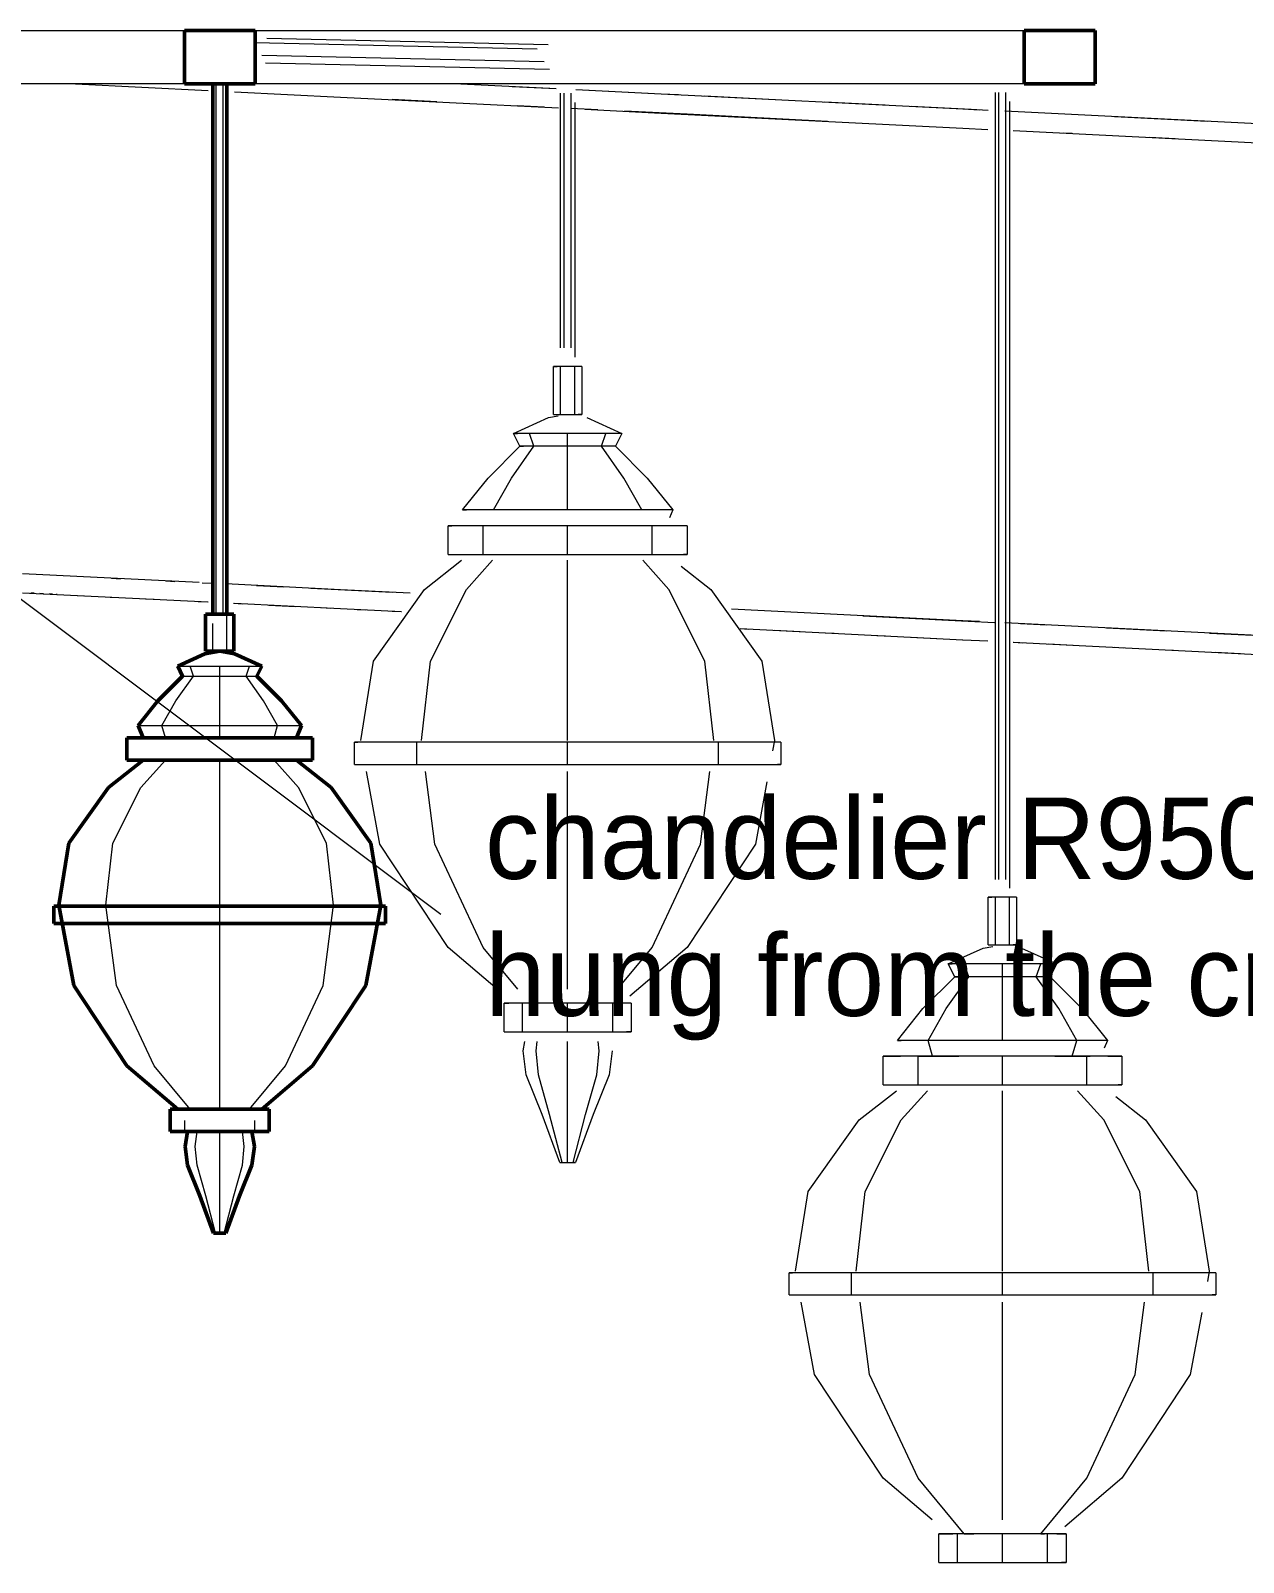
# Model space of a CAD drawing. Header units: metres. Extents: x 10 to 831, y 10 to 584.
# Drawn here: x 204.72 to 232.16, y 237.34 to 271.99 of the extents above; entities that cross this region are included whole.
import ezdxf

# ---------------------------------------------------------------- set-up
doc = ezdxf.new("R2010")
doc.units = ezdxf.units.M
for name, color, linetype, lineweight in [('CUT', 7, 'Continuous', 50), ('TXT', 7, 'Continuous', 18), ('VIS', 8, 'Continuous', 13)]:
    doc.layers.add(name, color=color, linetype=linetype, lineweight=lineweight)

msp = doc.modelspace()

# ---------------------------------------------------------------- linework, layer by layer
at = {"layer": 'CUT'}
for p, q in [((208.2, 270.7868), (208.2, 271.9868)), ((208.2, 271.9868), (209.8, 271.9868)), ((209.8, 271.9868), (209.8, 270.7868)), ((227.2, 270.7868), (227.2, 271.9868)), ((227.2, 271.9868), (228.8, 271.9868)), ((228.8, 271.9868), (228.8, 270.7868)), ((209.8, 270.7868), (208.2, 270.7868)), ((208.84, 258.7868), (208.84, 270.7868)), ((208.84, 270.7868), (209, 270.7868)), ((209, 270.7868), (209.08, 270.7868)), ((209.08, 270.7868), (209.16, 270.7868)), ((209.16, 270.7868), (209.16, 258.7868)), ((228.8, 270.7868), (227.2, 270.7868)), ((208.68, 257.9468), (208.68, 258.7868)), ((208.68, 258.7868), (209, 258.7868)), ((208.92, 258.7868), (208.84, 258.7868)), ((209, 258.7868), (208.92, 258.7868)), ((209.16, 258.7868), (209, 258.7868)), ((209, 258.7868), (209.16, 258.7868)), ((209.16, 258.7868), (209.32, 258.7868)), ((209.32, 258.7868), (209.32, 257.9468)), ((208.664, 257.8908), (208.048, 257.6108)), ((209, 257.9468), (208.664, 257.8908)), ((208.84, 257.9468), (208.68, 257.9468)), ((209, 257.9468), (208.84, 257.9468)), ((209.32, 257.9468), (209, 257.9468)), ((209.336, 257.8908), (209, 257.9468)), ((209.952, 257.6108), (209.336, 257.8908)), ((208.048, 257.6108), (208.16, 257.3868)), ((209.84, 257.3868), (209.952, 257.6108)), ((208.16, 257.3868), (207.6, 256.8268)), ((210.4, 256.8268), (209.84, 257.3868)), ((207.6, 256.8268), (207.152, 256.2668)), ((210.848, 256.2668), (210.4, 256.8268)), ((207.152, 256.2668), (207.264, 255.9868)), ((210.736, 255.9868), (210.848, 256.2668)), ((209, 255.9868), (206.9, 255.9868)), ((206.9, 255.9868), (206.9, 255.4828)), ((207.264, 255.9868), (209, 255.9868)), ((209, 255.9868), (210.736, 255.9868)), ((211.1, 255.9868), (209, 255.9868)), ((211.1, 255.4828), (211.1, 255.9868)), ((207.264, 255.4828), (206.48, 254.8668)), ((206.9, 255.4828), (209, 255.4828)), ((209, 255.4828), (207.264, 255.4828)), ((209, 255.4828), (211.1, 255.4828)), ((210.736, 255.4828), (209, 255.4828)), ((211.52, 254.8668), (210.736, 255.4828)), ((206.48, 254.8668), (205.584, 253.6068)), ((212.416, 253.6068), (211.52, 254.8668)), ((205.584, 253.6068), (205.36, 252.2068)), ((212.64, 252.2068), (212.416, 253.6068)), ((209, 252.1788), (205.248, 252.1788)), ((205.248, 252.1788), (205.248, 251.7868)), ((205.36, 252.2068), (205.696, 250.3868)), ((212.752, 252.1788), (209, 252.1788)), ((212.304, 250.3868), (212.64, 252.2068)), ((212.752, 251.7868), (212.752, 252.1788)), ((205.248, 251.7868), (209, 251.7868)), ((209, 251.7868), (212.752, 251.7868)), ((205.696, 250.3868), (206.9, 248.5668)), ((211.1, 248.5668), (212.304, 250.3868)), ((206.9, 248.5668), (208.048, 247.5868)), ((209.952, 247.5868), (211.1, 248.5668)), ((209, 247.5868), (207.88, 247.5868)), ((207.88, 247.5868), (207.88, 247.0828)), ((208.048, 247.5868), (209, 247.5868)), ((209, 247.5868), (209.952, 247.5868)), ((210.12, 247.5868), (209, 247.5868)), ((210.12, 247.0828), (210.12, 247.5868)), ((207.88, 247.0828), (209, 247.0828)), ((208.272, 247.0828), (208.216, 246.7468)), ((209, 247.0828), (208.272, 247.0828)), ((209, 247.0828), (210.12, 247.0828)), ((209.728, 247.0828), (209, 247.0828)), ((209.784, 246.7468), (209.728, 247.0828)), ((208.216, 246.7468), (208.272, 246.3268)), ((209.728, 246.3268), (209.784, 246.7468)), ((208.272, 246.3268), (208.552, 245.6268)), ((209.448, 245.6268), (209.728, 246.3268)), ((208.552, 245.6268), (208.86, 244.7868)), ((209.14, 244.7868), (209.448, 245.6268)), ((208.86, 244.7868), (209, 244.7868)), ((209, 244.7868), (209.14, 244.7868))]:
    msp.add_line(p, q, dxfattribs=at)
at = {"layer": 'TXT'}
msp.add_line((190, 270), (214, 252), dxfattribs=at)
at = {"layer": 'VIS'}
for p, q in [((202.8564, 271.9868), (204.848, 271.9868)), ((204.0008, 271.9868), (205.3056, 271.9868)), ((204.0688, 271.9868), (205.1328, 271.9868)), ((204.236, 271.9868), (207.536, 271.9868)), ((204.848, 271.9868), (208.29, 271.9868)), ((205.1328, 271.9868), (206.0508, 271.9868)), ((205.3056, 271.9868), (206.4632, 271.9868)), ((206.0508, 271.9868), (206.8148, 271.9868)), ((206.4632, 271.9868), (207.462, 271.9868)), ((206.8148, 271.9868), (207.4164, 271.9868)), ((207.4164, 271.9868), (207.8504, 271.9868)), ((207.462, 271.9868), (208.2928, 271.9868)), ((207.536, 271.9868), (210.6672, 271.9868)), ((207.8504, 271.9868), (208.1124, 271.9868)), ((208.1124, 271.9868), (208.2, 271.9868)), ((208.2, 271.9868), (209.8, 271.9868)), ((208.2, 270.7868), (208.2, 271.9868)), ((208.29, 271.9868), (211.556, 271.9868)), ((208.2928, 271.9868), (208.9476, 271.9868)), ((208.9476, 271.9868), (209.4196, 271.9868)), ((209.4196, 271.9868), (209.7048, 271.9868)), ((209.7048, 271.9868), (209.8, 271.9868)), ((216.1804, 271.5688), (209.7868, 271.7116)), ((209.8, 271.9868), (209.8, 270.7868)), ((210.0656, 271.8172), (216.4296, 271.6748)), ((210.6672, 271.9868), (213.5996, 271.9868)), ((211.556, 271.9868), (213.4252, 271.9868)), ((213.5996, 271.9868), (216.3044, 271.9868)), ((213.9348, 271.9868), (214.6144, 271.9868)), ((214.6144, 271.9868), (216.0252, 271.9868)), ((216.3044, 271.9868), (218.756, 271.9868)), ((216.4952, 271.9868), (217.4356, 271.9868)), ((217.4356, 271.9868), (218.43, 271.9868)), ((218.756, 271.9868), (220.9308, 271.9868)), ((218.8564, 271.9868), (219.9928, 271.9868)), ((219.9928, 271.9868), (220.6228, 271.9868)), ((220.9308, 271.9868), (222.8076, 271.9868)), ((221.0008, 271.9868), (222.2612, 271.9868)), ((222.2612, 271.9868), (224.2184, 271.9868)), ((222.8076, 271.9868), (224.3684, 271.9868)), ((224.2184, 271.9868), (225.8464, 271.9868)), ((224.3684, 271.9868), (225.598, 271.9868)), ((225.598, 271.9868), (226.4852, 271.9868)), ((225.8464, 271.9868), (227.1292, 271.9868)), ((226.4852, 271.9868), (227.0208, 271.9868)), ((227.0208, 271.9868), (227.2, 271.9868)), ((227.1292, 271.9868), (228.0544, 271.9868)), ((227.2, 271.9868), (228.8, 271.9868)), ((227.2, 270.7868), (227.2, 271.9868)), ((228.0544, 271.9868), (228.6132, 271.9868)), ((228.6132, 271.9868), (228.8, 271.9868)), ((228.8, 271.9868), (228.8, 270.7868)), ((209.9512, 271.4296), (216.3392, 271.2868)), ((210.0316, 271.2612), (216.4576, 271.1176)), ((205.1328, 270.7868), (204.0688, 270.7868)), ((206.0508, 270.7868), (205.1328, 270.7868)), ((205.7392, 270.7852), (208.7364, 270.6352)), ((206.8148, 270.7868), (206.0508, 270.7868)), ((207.4164, 270.7868), (206.8148, 270.7868)), ((207.8504, 270.7868), (207.4164, 270.7868)), ((208.1124, 270.7868), (207.8504, 270.7868)), ((208.2, 270.7868), (208.1124, 270.7868)), ((209.8, 270.7868), (208.2, 270.7868)), ((208.2928, 270.7868), (208.8656, 270.7868)), ((208.84, 258.7868), (208.84, 270.7868)), ((208.84, 270.7868), (208.92, 270.7868)), ((208.84, 270.7868), (209, 270.7868)), ((208.92, 258.7868), (208.92, 270.7868)), ((208.92, 270.7868), (209.08, 270.7868)), ((209.08, 270.7868), (209, 270.7868)), ((209.08, 258.7868), (209.08, 270.7868)), ((209.08, 270.7868), (209.16, 270.7868)), ((209.16, 270.7868), (209.08, 270.7868)), ((209.16, 270.7868), (209.16, 258.7868)), ((209.1836, 270.7868), (209.4196, 270.7868)), ((209.3356, 270.6052), (211.7332, 270.4852)), ((209.4196, 270.7868), (209.7048, 270.7868)), ((209.7048, 270.7868), (209.8, 270.7868)), ((210.6672, 270.7868), (209.7976, 270.7868)), ((213.5996, 270.7868), (210.6672, 270.7868)), ((216.3044, 270.7868), (213.5996, 270.7868)), ((216.466, 270.6768), (214.2968, 270.7852)), ((216.6084, 270.6696), (215.6172, 270.7192)), ((218.756, 270.7868), (216.3044, 270.7868)), ((218.8324, 270.5584), (217.0576, 270.6472)), ((218.9876, 270.5508), (217.2032, 270.64)), ((220.9308, 270.7868), (218.756, 270.7868)), ((222.8076, 270.7868), (220.9308, 270.7868)), ((224.3684, 270.7868), (222.8076, 270.7868)), ((225.598, 270.7868), (224.3684, 270.7868)), ((226.4852, 270.7868), (225.598, 270.7868)), ((227.0208, 270.7868), (226.4852, 270.7868)), ((227.2, 270.7868), (227.0208, 270.7868)), ((228.8, 270.7868), (227.2, 270.7868)), ((227.232, 270.7868), (228.0544, 270.7868)), ((228.0544, 270.7868), (228.6132, 270.7868)), ((228.6132, 270.7868), (228.8, 270.7868)), ((211.7332, 270.4852), (216.6632, 270.2388)), ((213.9084, 270.3764), (212.8972, 270.4272)), ((216.3356, 270.2552), (215.7288, 270.2856)), ((216.71, 264.8136), (216.71, 270.5736)), ((216.79, 264.8136), (216.79, 270.5736)), ((216.95, 264.8136), (216.95, 270.5736)), ((217.03, 270.36), (217.03, 264.6)), ((225.8084, 270.2096), (218.8324, 270.5584)), ((219.3772, 270.5312), (218.9876, 270.5508)), ((221.7152, 270.4144), (219.962, 270.502)), ((224.0532, 270.2972), (222.6892, 270.3656)), ((226.0012, 270.2), (224.6376, 270.268)), ((226.5452, 252.7868), (226.5452, 270.5868)), ((226.6252, 252.7868), (226.6252, 270.5868)), ((226.7852, 252.7868), (226.7852, 270.5868)), ((226.8652, 270.3868), (226.8652, 252.5868)), ((217.5492, 270.1944), (216.9424, 270.2248)), ((217.2548, 270.2092), (218.8324, 270.1304)), ((219.5716, 270.0936), (218.156, 270.1644)), ((218.4296, 270.1504), (218.6324, 270.1404)), ((218.8104, 270.1316), (219.0072, 270.1216)), ((218.8324, 270.1304), (225.8084, 269.7816)), ((222.7516, 269.9344), (219.5716, 270.0936)), ((219.5976, 270.092), (219.7948, 270.0824)), ((220.3852, 270.0528), (220.5788, 270.0432)), ((220.4432, 270.05), (220.6424, 270.04)), ((222.0372, 269.97), (222.2364, 269.96)), ((226.1872, 270.1908), (225.8084, 270.2096)), ((226.3824, 270.1808), (226.0012, 270.2)), ((232.6308, 269.8684), (226.756, 270.1624)), ((231.3364, 269.9332), (229.2404, 270.038)), ((225.8084, 269.7816), (226.3768, 269.7532)), ((226.9456, 269.7248), (232.6308, 269.4404)), ((228.2812, 269.658), (228.0872, 269.6676)), ((230.614, 269.5412), (230.0308, 269.5704)), ((216.55, 263.3068), (216.55, 264.3868)), ((216.55, 264.3868), (216.63, 264.3868)), ((216.71, 264.3868), (216.55, 264.3868)), ((216.71, 263.3068), (216.71, 264.3868)), ((217.03, 264.3868), (216.71, 264.3868)), ((217.03, 263.3068), (217.03, 264.3868)), ((217.19, 264.3868), (217.03, 264.3868)), ((217.19, 264.3868), (217.19, 263.3068)), ((215.646, 262.8748), (216.438, 263.2348)), ((216.438, 263.2348), (216.654, 263.2708)), ((216.55, 263.3068), (216.71, 263.3068)), ((216.71, 263.3068), (217.03, 263.3068)), ((217.03, 263.3068), (217.19, 263.3068)), ((217.19, 263.3068), (217.11, 263.3068)), ((217.302, 263.2348), (218.094, 262.8748)), ((215.79, 262.5868), (215.646, 262.8748)), ((215.646, 262.8748), (215.7356, 262.8748)), ((216.0044, 262.8748), (215.646, 262.8748)), ((216.1064, 262.5868), (216.0044, 262.8748)), ((216.87, 262.8748), (216.0044, 262.8748)), ((216.87, 262.5868), (216.87, 262.8748)), ((217.7356, 262.8748), (216.87, 262.8748)), ((217.6336, 262.5868), (217.7356, 262.8748)), ((218.094, 262.8748), (217.7356, 262.8748)), ((218.094, 262.8748), (217.95, 262.5868)), ((215.07, 261.8668), (215.79, 262.5868)), ((215.5972, 261.8668), (216.1064, 262.5868)), ((215.79, 262.5868), (215.8692, 262.5868)), ((216.1064, 262.5868), (215.79, 262.5868)), ((216.87, 262.5868), (216.1064, 262.5868)), ((216.87, 261.8668), (216.87, 262.5868)), ((217.6336, 262.5868), (216.87, 262.5868)), ((218.1428, 261.8668), (217.6336, 262.5868)), ((217.95, 262.5868), (217.6336, 262.5868)), ((217.95, 262.5868), (218.67, 261.8668)), ((214.494, 261.1468), (215.07, 261.8668)), ((215.19, 261.1468), (215.5972, 261.8668)), ((216.87, 261.1468), (216.87, 261.8668)), ((218.55, 261.1468), (218.1428, 261.8668)), ((218.67, 261.8668), (219.246, 261.1468)), ((214.494, 261.1468), (214.5812, 261.1468)), ((215.19, 261.1468), (214.494, 261.1468)), ((216.87, 261.1468), (215.19, 261.1468)), ((218.55, 261.1468), (216.87, 261.1468)), ((219.246, 261.1468), (218.55, 261.1468)), ((219.246, 261.1468), (219.174, 260.9668)), ((214.17, 260.1388), (214.17, 260.7868)), ((214.17, 260.7868), (214.2492, 260.7868)), ((214.9608, 260.7868), (214.17, 260.7868)), ((214.9608, 260.1388), (214.9608, 260.7868)), ((216.87, 260.7868), (214.9608, 260.7868)), ((216.87, 260.1388), (216.87, 260.7868)), ((218.7792, 260.7868), (216.87, 260.7868)), ((218.7792, 260.1388), (218.7792, 260.7868)), ((219.57, 260.7868), (218.7792, 260.7868)), ((219.57, 260.7868), (219.57, 260.1388)), ((213.63, 259.3468), (214.47, 260.0068)), ((214.17, 260.1388), (214.9608, 260.1388)), ((214.5792, 259.3468), (215.1728, 260.0068)), ((214.9608, 260.1388), (216.87, 260.1388)), ((216.87, 260.1388), (218.7792, 260.1388)), ((216.87, 259.3468), (216.87, 260.0068)), ((219.1612, 259.3468), (218.5672, 260.0068)), ((218.7792, 260.1388), (219.57, 260.1388)), ((219.438, 259.8748), (220.11, 259.3468)), ((219.57, 260.1388), (219.4908, 260.1388)), ((208.5364, 259.5012), (204.5408, 259.7008)), ((206.5528, 259.6004), (206.7576, 259.59)), ((207.782, 259.5388), (207.9872, 259.5288)), ((204.5408, 259.2728), (208.7364, 259.0632)), ((204.8016, 259.26), (204.7232, 259.264)), ((205.0104, 259.2496), (204.932, 259.2532)), ((205.2192, 259.2392), (205.1412, 259.2428)), ((205.3236, 259.234), (205.2976, 259.2352)), ((205.3236, 259.234), (205.922, 259.204)), ((206.5204, 259.174), (206.72, 259.164)), ((208.602, 259.498), (208.8068, 259.4876)), ((211.7332, 259.3412), (209.1356, 259.4712)), ((209.8312, 259.4364), (210.446, 259.4056)), ((211.0608, 259.3748), (212.2904, 259.3136)), ((213.3108, 259.2624), (211.7332, 259.3412)), ((212.2904, 259.3136), (212.8972, 259.2832)), ((212.478, 257.7268), (213.63, 259.3468)), ((213.7644, 257.7268), (214.5792, 259.3468)), ((216.87, 257.7268), (216.87, 259.3468)), ((219.9756, 257.7268), (219.1612, 259.3468)), ((220.11, 259.3468), (221.262, 257.7268)), ((207.3184, 259.134), (207.518, 259.124)), ((208.5152, 259.0744), (208.7148, 259.0644)), ((209.3132, 259.0344), (209.5128, 259.0244)), ((209.3356, 259.0332), (211.7332, 258.9132)), ((210.1112, 258.9944), (210.7096, 258.9644)), ((211.308, 258.9348), (211.5072, 258.9248)), ((211.7332, 258.9132), (213.1136, 258.8444)), ((212.1056, 258.8948), (212.3052, 258.8848)), ((212.9036, 258.8548), (213.1004, 258.8448)), ((225.8084, 258.6376), (220.5764, 258.8992)), ((208.68, 257.9468), (208.68, 258.7868)), ((208.68, 258.7868), (208.76, 258.7868)), ((208.68, 258.7868), (209, 258.7868)), ((208.92, 258.7868), (208.84, 258.7868)), ((208.84, 258.7868), (208.92, 258.7868)), ((208.84, 257.9468), (208.84, 258.5768)), ((209.08, 258.7868), (208.92, 258.7868)), ((208.92, 258.7868), (209, 258.7868)), ((209.16, 258.7868), (209, 258.7868)), ((209.16, 258.7868), (209, 258.7868)), ((209.16, 258.7868), (209.08, 258.7868)), ((209.16, 257.9468), (209.16, 258.7868)), ((209.16, 258.7868), (209.32, 258.7868)), ((209.32, 258.7868), (209.16, 258.7868)), ((209.32, 258.7868), (209.32, 257.9468)), ((223.5464, 258.7508), (226.5276, 258.6016)), ((226.1872, 258.6188), (225.8084, 258.6376)), ((232.6308, 258.2964), (226.756, 258.5904)), ((227.1152, 258.5724), (227.6984, 258.5432)), ((229.0588, 258.4752), (230.4196, 258.4072)), ((220.77, 258.4616), (225.8084, 258.2096)), ((220.7724, 258.4612), (220.9656, 258.4516)), ((221.546, 258.4228), (222.1264, 258.3936)), ((222.7068, 258.3648), (222.9004, 258.3548)), ((223.8676, 258.3068), (224.0612, 258.2968)), ((224.6416, 258.268), (225.222, 258.2388)), ((225.8024, 258.21), (225.996, 258.2004)), ((225.8084, 258.2096), (226.3768, 258.1812)), ((226.9456, 258.1528), (232.6308, 257.8684)), ((226.9632, 258.152), (227.1568, 258.142)), ((231.3912, 258.3584), (232.3632, 258.31)), ((208.048, 257.6108), (208.664, 257.8908)), ((208.664, 257.8908), (209, 257.9468)), ((208.84, 257.9468), (208.68, 257.9468)), ((208.68, 257.9468), (208.84, 257.9468)), ((209.16, 257.9468), (208.84, 257.9468)), ((208.84, 257.9468), (209, 257.9468)), ((209, 257.9468), (209.336, 257.8908)), ((209.32, 257.9468), (209, 257.9468)), ((209.32, 257.9468), (209.16, 257.9468)), ((209.336, 257.8908), (209.952, 257.6108)), ((227.7368, 258.1132), (228.3048, 258.0848)), ((229.2508, 258.0376), (229.44, 258.028)), ((230.386, 257.9808), (230.5752, 257.9712)), ((231.5212, 257.924), (232.0888, 257.8956)), ((208.16, 257.3868), (208.048, 257.6108)), ((208.048, 257.6108), (208.3268, 257.6108)), ((208.406, 257.3868), (208.3268, 257.6108)), ((208.3268, 257.6108), (209, 257.6108)), ((209, 257.3868), (209, 257.6108)), ((209, 257.6108), (209.6732, 257.6108)), ((209.594, 257.3868), (209.6732, 257.6108)), ((209.6732, 257.6108), (209.952, 257.6108)), ((209.952, 257.6108), (209.84, 257.3868)), ((212.19, 255.9268), (212.478, 257.7268)), ((213.5608, 255.9268), (213.7644, 257.7268)), ((216.87, 255.9268), (216.87, 257.7268)), ((220.1792, 255.9268), (219.9756, 257.7268)), ((221.262, 257.7268), (221.55, 255.9268)), ((207.6, 256.8268), (208.16, 257.3868)), ((208.01, 256.8268), (208.406, 257.3868)), ((208.16, 257.3868), (208.406, 257.3868)), ((208.406, 257.3868), (209, 257.3868)), ((209, 256.8268), (209, 257.3868)), ((209, 257.3868), (209.594, 257.3868)), ((209.99, 256.8268), (209.594, 257.3868)), ((209.594, 257.3868), (209.84, 257.3868)), ((209.84, 257.3868), (210.4, 256.8268)), ((207.152, 256.2668), (207.6, 256.8268)), ((207.6932, 256.2668), (208.01, 256.8268)), ((209, 256.2668), (209, 256.8268)), ((210.3068, 256.2668), (209.99, 256.8268)), ((210.4, 256.8268), (210.848, 256.2668)), ((207.264, 255.9868), (207.152, 256.2668)), ((207.152, 256.2668), (207.6932, 256.2668)), ((207.7724, 255.9868), (207.6932, 256.2668)), ((207.6932, 256.2668), (209, 256.2668)), ((209, 255.9868), (209, 256.2668)), ((209, 256.2668), (210.3068, 256.2668)), ((210.2276, 255.9868), (210.3068, 256.2668)), ((210.3068, 256.2668), (210.848, 256.2668)), ((210.848, 256.2668), (210.736, 255.9868)), ((206.9, 255.4828), (206.9, 255.9868)), ((206.9, 255.9868), (207.2844, 255.9868)), ((206.9, 255.9868), (209, 255.9868)), ((207.264, 255.9868), (209, 255.9868)), ((207.7724, 255.9868), (207.264, 255.9868)), ((209, 255.9868), (207.7724, 255.9868)), ((209, 255.9868), (210.736, 255.9868)), ((210.2276, 255.9868), (209, 255.9868)), ((209, 255.9868), (211.1, 255.9868)), ((210.736, 255.9868), (210.2276, 255.9868)), ((210.7924, 255.9868), (211.1, 255.9868)), ((211.1, 255.9868), (211.1, 255.4828)), ((212.046, 255.3868), (212.046, 255.8908)), ((212.046, 255.8908), (212.1244, 255.8908)), ((213.4588, 255.8908), (212.046, 255.8908)), ((213.4588, 255.3868), (213.4588, 255.8908)), ((216.87, 255.8908), (213.4588, 255.8908)), ((216.87, 255.3868), (216.87, 255.8908)), ((220.2812, 255.8908), (216.87, 255.8908)), ((220.2812, 255.3868), (220.2812, 255.8908)), ((221.694, 255.8908), (220.2812, 255.8908)), ((221.55, 255.9268), (221.5068, 255.6928)), ((221.694, 255.8908), (221.694, 255.3868)), ((206.48, 254.8668), (207.264, 255.4828)), ((206.9, 255.4828), (209, 255.4828)), ((207.2076, 255.4828), (206.9, 255.4828)), ((207.218, 254.8668), (207.7724, 255.4828)), ((207.264, 255.4828), (207.7724, 255.4828)), ((207.264, 255.4828), (209, 255.4828)), ((207.7724, 255.4828), (209, 255.4828)), ((209, 255.4828), (211.1, 255.4828)), ((209, 254.8668), (209, 255.4828)), ((209, 255.4828), (210.2276, 255.4828)), ((209, 255.4828), (210.736, 255.4828)), ((210.782, 254.8668), (210.2276, 255.4828)), ((210.2276, 255.4828), (210.736, 255.4828)), ((211.1, 255.4828), (210.7156, 255.4828)), ((210.736, 255.4828), (211.52, 254.8668)), ((212.046, 255.3868), (213.4588, 255.3868)), ((213.4588, 255.3868), (216.87, 255.3868)), ((216.87, 255.3868), (220.2812, 255.3868)), ((220.2812, 255.3868), (221.694, 255.3868)), ((221.694, 255.3868), (221.6156, 255.3868)), ((212.622, 253.5868), (212.3196, 255.2248)), ((213.8664, 253.5868), (213.6524, 255.2248)), ((216.87, 253.5868), (216.87, 255.2248)), ((219.874, 253.5868), (220.0876, 255.2248)), ((205.584, 253.6068), (206.48, 254.8668)), ((206.5844, 253.6068), (207.218, 254.8668)), ((209, 253.6068), (209, 254.8668)), ((211.4156, 253.6068), (210.782, 254.8668)), ((211.52, 254.8668), (212.416, 253.6068)), ((221.3772, 254.9908), (221.118, 253.5868)), ((205.36, 252.2068), (205.584, 253.6068)), ((206.426, 252.2068), (206.5844, 253.6068)), ((209, 252.2068), (209, 253.6068)), ((211.574, 252.2068), (211.4156, 253.6068)), ((212.416, 253.6068), (212.64, 252.2068)), ((214.17, 251.2468), (212.622, 253.5868)), ((214.9608, 251.2468), (213.8664, 253.5868)), ((216.87, 251.2468), (216.87, 253.5868)), ((218.7792, 251.2468), (219.874, 253.5868)), ((221.118, 253.5868), (219.57, 251.2468)), ((226.3852, 251.3068), (226.3852, 252.3868)), ((226.3852, 252.3868), (226.4652, 252.3868)), ((226.5452, 252.3868), (226.3852, 252.3868)), ((226.5452, 251.3068), (226.5452, 252.3868)), ((226.8652, 252.3868), (226.5452, 252.3868)), ((226.8652, 251.3068), (226.8652, 252.3868)), ((227.0252, 252.3868), (226.8652, 252.3868)), ((227.0252, 252.3868), (227.0252, 251.3068)), ((205.248, 251.7868), (205.248, 252.1788)), ((205.248, 252.1788), (205.3264, 252.1788)), ((205.248, 252.1788), (209, 252.1788)), ((205.696, 250.3868), (205.36, 252.2068)), ((206.6636, 250.3868), (206.426, 252.2068)), ((209, 250.3868), (209, 252.2068)), ((209, 252.1788), (212.752, 252.1788)), ((211.3364, 250.3868), (211.574, 252.2068)), ((212.64, 252.2068), (212.304, 250.3868)), ((212.752, 252.1788), (212.752, 251.7868)), ((205.248, 251.7868), (209, 251.7868)), ((205.4048, 251.7868), (205.248, 251.7868)), ((209, 251.7868), (212.752, 251.7868)), ((212.752, 251.7868), (212.5164, 251.7868)), ((215.2772, 250.302), (214.17, 251.2468)), ((215.7436, 250.302), (214.9608, 251.2468)), ((216.87, 250.302), (216.87, 251.2468)), ((217.9964, 250.302), (218.7792, 251.2468)), ((219.57, 251.2468), (218.2784, 250.1444)), ((225.4812, 250.8748), (226.2732, 251.2348)), ((226.2732, 251.2348), (226.4892, 251.2708)), ((226.3852, 251.3068), (226.5452, 251.3068)), ((226.5452, 251.3068), (226.8652, 251.3068)), ((226.8652, 251.3068), (227.0252, 251.3068)), ((227.0252, 251.3068), (226.9452, 251.3068)), ((227.1372, 251.2348), (227.9292, 250.8748)), ((225.6252, 250.5868), (225.4812, 250.8748)), ((225.4812, 250.8748), (225.5708, 250.8748)), ((225.8396, 250.8748), (225.4812, 250.8748)), ((225.9416, 250.5868), (225.8396, 250.8748)), ((226.7052, 250.8748), (225.8396, 250.8748)), ((226.7052, 250.5868), (226.7052, 250.8748)), ((227.5708, 250.8748), (226.7052, 250.8748)), ((227.4688, 250.5868), (227.5708, 250.8748)), ((227.9292, 250.8748), (227.5708, 250.8748)), ((227.9292, 250.8748), (227.7852, 250.5868)), ((224.9052, 249.8668), (225.6252, 250.5868)), ((225.4324, 249.8668), (225.9416, 250.5868)), ((225.6252, 250.5868), (225.7044, 250.5868)), ((225.9416, 250.5868), (225.6252, 250.5868)), ((226.7052, 250.5868), (225.9416, 250.5868)), ((226.7052, 249.8668), (226.7052, 250.5868)), ((227.4688, 250.5868), (226.7052, 250.5868)), ((227.978, 249.8668), (227.4688, 250.5868)), ((227.7852, 250.5868), (227.4688, 250.5868)), ((227.7852, 250.5868), (228.5052, 249.8668)), ((206.9, 248.5668), (205.696, 250.3868)), ((207.5152, 248.5668), (206.6636, 250.3868)), ((209, 248.5668), (209, 250.3868)), ((210.4848, 248.5668), (211.3364, 250.3868)), ((212.304, 250.3868), (211.1, 248.5668)), ((215.43, 249.3388), (215.43, 249.9868)), ((215.43, 249.9868), (215.5356, 249.9868)), ((215.852, 249.9868), (215.43, 249.9868)), ((215.852, 249.3388), (215.852, 249.9868)), ((216.87, 249.9868), (215.852, 249.9868)), ((216.87, 249.3388), (216.87, 249.9868)), ((217.8884, 249.9868), (216.87, 249.9868)), ((217.8884, 249.3388), (217.8884, 249.9868)), ((218.31, 249.9868), (217.8884, 249.9868)), ((218.31, 249.9868), (218.31, 249.3388)), ((224.3292, 249.1468), (224.9052, 249.8668)), ((225.0252, 249.1468), (225.4324, 249.8668)), ((226.7052, 249.1468), (226.7052, 249.8668)), ((228.3852, 249.1468), (227.978, 249.8668)), ((228.5052, 249.8668), (229.0812, 249.1468)), ((215.43, 249.3388), (215.852, 249.3388)), ((215.852, 249.3388), (216.87, 249.3388)), ((215.862, 248.9068), (215.898, 249.1228)), ((216.1572, 248.9068), (216.1828, 249.1228)), ((216.87, 249.3388), (217.8884, 249.3388)), ((216.87, 248.9068), (216.87, 249.1228)), ((217.5828, 248.9068), (217.5572, 249.1228)), ((217.8884, 249.3388), (218.31, 249.3388)), ((218.31, 249.3388), (218.2048, 249.3388)), ((224.3292, 249.1468), (224.416, 249.1468)), ((225.0252, 249.1468), (224.3292, 249.1468)), ((225.1268, 248.7868), (225.0252, 249.1468)), ((226.7052, 249.1468), (225.0252, 249.1468)), ((228.3852, 249.1468), (226.7052, 249.1468)), ((228.2836, 248.7868), (228.3852, 249.1468)), ((229.0812, 249.1468), (228.3852, 249.1468)), ((229.0812, 249.1468), (229.0092, 248.9668)), ((215.934, 248.3668), (215.862, 248.9068)), ((216.2084, 248.3668), (216.1572, 248.9068)), ((216.87, 248.3668), (216.87, 248.9068)), ((217.532, 248.3668), (217.5828, 248.9068)), ((217.878, 248.9068), (217.806, 248.3668)), ((224.0052, 248.1388), (224.0052, 248.7868)), ((224.0052, 248.7868), (224.4004, 248.7868)), ((224.796, 248.7868), (224.0052, 248.7868)), ((224.796, 248.1388), (224.796, 248.7868)), ((226.7052, 248.7868), (224.796, 248.7868)), ((224.8, 248.7868), (225.1268, 248.7868)), ((225.1268, 248.7868), (225.7188, 248.7868)), ((226.7052, 248.1388), (226.7052, 248.7868)), ((228.6144, 248.7868), (226.7052, 248.7868)), ((227.8888, 248.7868), (228.2836, 248.7868)), ((228.2836, 248.7868), (228.692, 248.7868)), ((228.6144, 248.1388), (228.6144, 248.7868)), ((229.4052, 248.7868), (228.6144, 248.7868)), ((229.0888, 248.7868), (229.4052, 248.7868)), ((229.4052, 248.7868), (229.4052, 248.1388)), ((208.048, 247.5868), (206.9, 248.5668)), ((208.3268, 247.5868), (207.5152, 248.5668)), ((209, 247.5868), (209, 248.5668)), ((209.6732, 247.5868), (210.4848, 248.5668)), ((211.1, 248.5668), (209.952, 247.5868)), ((216.294, 247.4668), (215.934, 248.3668)), ((216.4628, 247.4668), (216.2084, 248.3668)), ((216.87, 247.4668), (216.87, 248.3668)), ((217.2772, 247.4668), (217.532, 248.3668)), ((217.806, 248.3668), (217.446, 247.4668)), ((224.0052, 248.1388), (224.796, 248.1388)), ((224.796, 248.1388), (226.7052, 248.1388)), ((226.7052, 248.1388), (228.6144, 248.1388)), ((228.6144, 248.1388), (229.4052, 248.1388)), ((229.4052, 248.1388), (229.326, 248.1388)), ((223.4652, 247.3468), (224.3052, 248.0068)), ((224.414, 247.3468), (225.008, 248.0068)), ((226.7052, 247.3468), (226.7052, 248.0068)), ((228.9964, 247.3468), (228.4024, 248.0068)), ((229.2732, 247.8748), (229.9452, 247.3468)), ((207.88, 247.0828), (207.88, 247.5868)), ((207.88, 247.5868), (208.126, 247.5868)), ((207.88, 247.5868), (209, 247.5868)), ((208.048, 247.5868), (209, 247.5868)), ((208.3268, 247.5868), (208.048, 247.5868)), ((209, 247.5868), (208.3268, 247.5868)), ((209, 247.5868), (209.952, 247.5868)), ((209.6732, 247.5868), (209, 247.5868)), ((209, 247.5868), (210.12, 247.5868)), ((209.952, 247.5868), (209.6732, 247.5868)), ((209.956, 247.5868), (210.12, 247.5868)), ((210.12, 247.5868), (210.12, 247.0828)), ((216.69, 246.3868), (216.294, 247.4668)), ((216.7428, 246.3868), (216.4628, 247.4668)), ((216.87, 246.3868), (216.87, 247.4668)), ((216.9972, 246.3868), (217.2772, 247.4668)), ((217.446, 247.4668), (217.05, 246.3868)), ((207.88, 247.0828), (209, 247.0828)), ((208.208, 247.0828), (207.88, 247.0828)), ((208.208, 247.0828), (208.208, 247.3348)), ((208.216, 246.7468), (208.272, 247.0828)), ((208.272, 247.0828), (208.4852, 247.0828)), ((208.272, 247.0828), (209, 247.0828)), ((208.4456, 246.7468), (208.4852, 247.0828)), ((208.4852, 247.0828), (209, 247.0828)), ((209, 247.0828), (210.12, 247.0828)), ((209, 246.7468), (209, 247.0828)), ((209, 247.0828), (209.5148, 247.0828)), ((209, 247.0828), (209.728, 247.0828)), ((209.5544, 246.7468), (209.5148, 247.0828)), ((209.5148, 247.0828), (209.728, 247.0828)), ((209.792, 247.0828), (209.594, 247.0828)), ((209.728, 247.0828), (209.784, 246.7468)), ((209.792, 247.0828), (209.792, 247.3348)), ((210.12, 247.0828), (209.792, 247.0828)), ((222.3132, 245.7268), (223.4652, 247.3468)), ((223.5996, 245.7268), (224.414, 247.3468)), ((226.7052, 245.7268), (226.7052, 247.3468)), ((229.8108, 245.7268), (228.9964, 247.3468)), ((229.9452, 247.3468), (231.0972, 245.7268)), ((208.272, 246.3268), (208.216, 246.7468)), ((208.4852, 246.3268), (208.4456, 246.7468)), ((209, 246.3268), (209, 246.7468)), ((209.5148, 246.3268), (209.5544, 246.7468)), ((209.784, 246.7468), (209.728, 246.3268)), ((216.69, 246.3868), (216.7428, 246.3868)), ((216.7428, 246.3868), (216.87, 246.3868)), ((216.87, 246.3868), (216.9972, 246.3868)), ((216.9972, 246.3868), (217.05, 246.3868)), ((217.05, 246.3868), (217.0236, 246.3868)), ((208.552, 245.6268), (208.272, 246.3268)), ((208.6832, 245.6268), (208.4852, 246.3268)), ((209, 245.6268), (209, 246.3268)), ((209.3168, 245.6268), (209.5148, 246.3268)), ((209.728, 246.3268), (209.448, 245.6268)), ((222.0252, 243.9268), (222.3132, 245.7268)), ((223.396, 243.9268), (223.5996, 245.7268)), ((226.7052, 243.9268), (226.7052, 245.7268)), ((230.0144, 243.9268), (229.8108, 245.7268)), ((231.0972, 245.7268), (231.3852, 243.9268)), ((208.86, 244.7868), (208.552, 245.6268)), ((208.9012, 244.7868), (208.6832, 245.6268)), ((209, 244.7868), (209, 245.6268)), ((209.0988, 244.7868), (209.3168, 245.6268)), ((209.448, 245.6268), (209.14, 244.7868)), ((208.86, 244.7868), (209, 244.7868)), ((208.9012, 244.7868), (208.86, 244.7868)), ((209, 244.7868), (208.9012, 244.7868)), ((209, 244.7868), (209.14, 244.7868)), ((209.0988, 244.7868), (209, 244.7868)), ((209.14, 244.7868), (209.0988, 244.7868)), ((231.3852, 243.9268), (231.342, 243.6928)), ((221.8812, 243.3868), (221.8812, 243.8908)), ((221.8812, 243.8908), (221.9596, 243.8908)), ((223.294, 243.8908), (221.8812, 243.8908)), ((223.294, 243.3868), (223.294, 243.8908)), ((226.7052, 243.8908), (223.294, 243.8908)), ((226.7052, 243.3868), (226.7052, 243.8908)), ((230.1164, 243.8908), (226.7052, 243.8908)), ((230.1164, 243.3868), (230.1164, 243.8908)), ((231.5292, 243.8908), (230.1164, 243.8908)), ((231.5292, 243.8908), (231.5292, 243.3868)), ((221.8812, 243.3868), (223.294, 243.3868)), ((223.294, 243.3868), (226.7052, 243.3868)), ((226.7052, 243.3868), (230.1164, 243.3868)), ((230.1164, 243.3868), (231.5292, 243.3868)), ((231.5292, 243.3868), (231.4508, 243.3868)), ((222.4572, 241.5868), (222.1548, 243.2248)), ((223.7016, 241.5868), (223.4876, 243.2248)), ((226.7052, 241.5868), (226.7052, 243.2248)), ((229.7088, 241.5868), (229.9228, 243.2248)), ((231.2124, 242.9908), (230.9532, 241.5868)), ((224.0052, 239.2468), (222.4572, 241.5868)), ((224.796, 239.2468), (223.7016, 241.5868)), ((226.7052, 239.2468), (226.7052, 241.5868)), ((228.6144, 239.2468), (229.7088, 241.5868)), ((230.9532, 241.5868), (229.4052, 239.2468)), ((225.112, 238.302), (224.0052, 239.2468)), ((225.8396, 237.9868), (224.796, 239.2468)), ((226.7052, 238.302), (226.7052, 239.2468)), ((227.5708, 237.9868), (228.6144, 239.2468)), ((229.4052, 239.2468), (228.1136, 238.1444)), ((225.2652, 237.3388), (225.2652, 237.9868)), ((225.2652, 237.9868), (225.5816, 237.9868)), ((225.6868, 237.9868), (225.2652, 237.9868)), ((225.6868, 237.3388), (225.6868, 237.9868)), ((226.7052, 237.9868), (225.6868, 237.9868)), ((225.8396, 237.9868), (226.056, 237.9868)), ((226.7052, 237.3388), (226.7052, 237.9868)), ((227.7236, 237.9868), (226.7052, 237.9868)), ((227.5708, 237.9868), (227.6604, 237.9868)), ((227.7236, 237.3388), (227.7236, 237.9868)), ((228.1452, 237.9868), (227.7236, 237.9868)), ((227.9344, 237.9868), (228.1452, 237.9868)), ((228.1452, 237.9868), (228.1452, 237.3388)), ((225.2652, 237.3388), (225.6868, 237.3388)), ((225.6868, 237.3388), (226.7052, 237.3388)), ((226.7052, 237.3388), (227.7236, 237.3388)), ((227.7236, 237.3388), (228.1452, 237.3388)), ((228.1452, 237.3388), (228.0396, 237.3388))]:
    msp.add_line(p, q, dxfattribs=at)

# ---------------------------------------------------------------- texts
at = {"layer": 'TXT'}
for s, p in [('chandelier R950, 12+6 pierced brass lanterns', (215, 252.8)), ('hung from the crown hook (SWL 150 kg)', (215, 249.7))]:
    msp.add_text(s, height=1.84, dxfattribs=at).set_placement(p)

doc.saveas('drawing.dxf')
